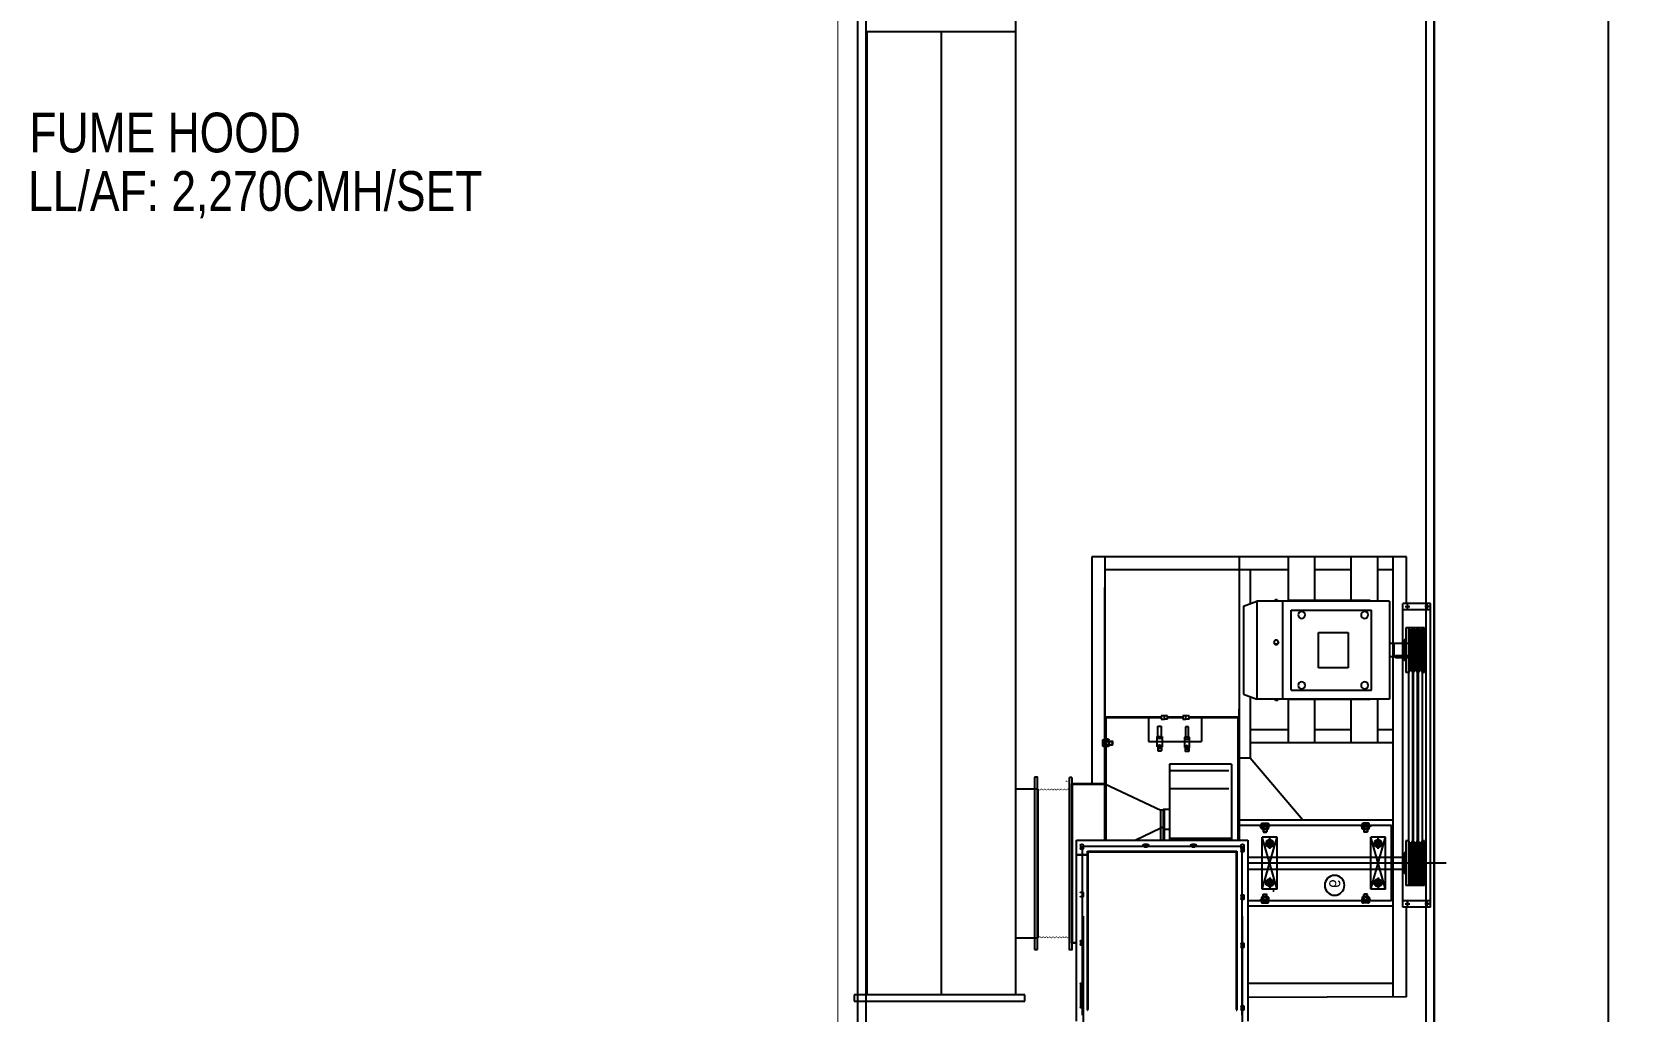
# Model space of a CAD drawing. Header units: millimetres. Extents: x -22441 to 51020, y -26401 to 84849.
# Drawn here: x 37953 to 45957, y 42074 to 47001 of the extents above; entities that cross this region are included whole.
import ezdxf

# ---------------------------------------------------------------- set-up
doc = ezdxf.new("R2010")
doc.units = ezdxf.units.MM
doc.layers.get('Defpoints').update_dxf_attribs({"color": 5})
doc.layers.add('SEAS-CCL-DUCT TEXT', color=7, linetype='Continuous')
doc.styles.add('.VnBook-AntiquaH', font='')
doc.styles.get("Standard").update_dxf_attribs({"font": 'arial.ttf'})
doc.styles.get('.VnBook-AntiquaH').set_extended_font_data('.VnArial NarrowH')
doc.dimstyles.new('1-100(MC)', dxfattribs={"dimtxt": 150, "dimasz": 100, "dimexe": 70, "dimexo": 70, "dimgap": 100, "dimtad": 1, "dimdec": 0, "dimzin": 0, "dimdsep": 46, "dimtxsty": '.VnBook-AntiquaH', "dimblk": 'OPEN30', "dimcen": 0, "dimdle": 70, "dimclrd": 8, "dimclre": 8, "dimclrt": 4, "dimadec": 0, "dimazin": 0, "dimtfac": 1, "dimtdec": 0, "dimtofl": 0, "dimtmove": 0, "dimatfit": 3, "dimldrblk": 'OPEN30', "dimfxl": 1, "dimtolj": 1, "dimtzin": 0, "dimlwd": -1, "dimlwe": -1, "dimarcsym": 0})

# ---------------------------------------------------------------- blocks, each defined once
blk = doc.blocks.new('A$7E95C11161D139')
at = {"lineweight": -3, "ltscale": 20}
for p, q in [((0, 2900), (-17000, 2900)), ((-42, 2858), (-16958, 2858)), ((-14320.9, 1908.3), (-14320.9, 1905)), ((-14417.4, 1065.2), (-13550.2, 1065.2)), ((-16958, 42), (-42, 42)), ((-17000, 0), (0, 0))]:
    blk.add_line(p, q, dxfattribs=at)
at = {"lineweight": -3}
for p, q in [((-14202.1, 2881.9), (-14170.5, 2881.9)), ((-14202.1, 2881.9), (-14202.1, 2742.8)), ((-14170.5, 2881.9), (-12675.2, 2881.9)), ((-14170.5, 2881.9), (-14170.5, 2742.8)), ((-12706.8, 2881.9), (-12706.8, 2742.8)), ((-12706.8, 2881.9), (-12675.2, 2881.9)), ((-12675.2, 2881.9), (-12675.2, 2742.8)), ((-14198.2, 2866.1), (-14174.5, 2866.1)), ((-14186.3, 2877.9), (-14186.3, 2854.2)), ((-13981.4, 2852.8), (-14094, 2852.8)), ((-14094, 2852.8), (-14094, 2841.6)), ((-13981.4, 2841.6), (-14094, 2841.6)), ((-14077.1, 2831.8), (-14094, 2841.6)), ((-14094, 2841.6), (-14094, 2820)), ((-14077.1, 2829.7), (-14094, 2820)), ((-14094, 2820), (-14094, 2817.2)), ((-13981.4, 2820), (-14094, 2820)), ((-14077.1, 2807.4), (-14094, 2817.2)), ((-14094, 2817.2), (-14094, 2795.6)), ((-13981.4, 2817.2), (-14094, 2817.2)), ((-14077.1, 2805.3), (-14094, 2795.6)), ((-13981.4, 2831.8), (-14077.1, 2831.8)), ((-14077.1, 2831.8), (-14077.1, 2829.7)), ((-13981.4, 2829.7), (-14077.1, 2829.7)), ((-14077.1, 2807.4), (-14077.1, 2805.3)), ((-13981.4, 2807.4), (-14077.1, 2807.4)), ((-13981.4, 2805.3), (-14077.1, 2805.3)), ((-13868.8, 2852.8), (-13981.4, 2852.8)), ((-13868.8, 2841.6), (-13981.4, 2841.6)), ((-13885.7, 2831.8), (-13981.4, 2831.8)), ((-13885.7, 2829.7), (-13981.4, 2829.7)), ((-13868.8, 2820), (-13981.4, 2820)), ((-13868.8, 2817.2), (-13981.4, 2817.2)), ((-13885.7, 2807.4), (-13981.4, 2807.4)), ((-13885.7, 2805.3), (-13981.4, 2805.3)), ((-13885.7, 2831.8), (-13868.8, 2841.6)), ((-13885.7, 2831.8), (-13885.7, 2829.7)), ((-13885.7, 2829.7), (-13868.8, 2820)), ((-13885.7, 2807.4), (-13868.8, 2817.2)), ((-13885.7, 2807.4), (-13885.7, 2805.3)), ((-13885.7, 2805.3), (-13868.8, 2795.6)), ((-13868.8, 2852.8), (-13868.8, 2841.6)), ((-13868.8, 2841.6), (-12889.6, 2841.6)), ((-13868.8, 2820), (-13868.8, 2817.2)), ((-12889.6, 2820), (-13868.8, 2820)), ((-13868.8, 2817.2), (-12889.6, 2817.2)), ((-12909.9, 2852.8), (-13022.4, 2852.8)), ((-13022.4, 2852.8), (-13022.4, 2841.6)), ((-12909.9, 2841.6), (-13022.4, 2841.6)), ((-13005.6, 2831.8), (-13022.4, 2841.6)), ((-13005.6, 2829.7), (-13022.4, 2820)), ((-12909.9, 2820), (-13022.4, 2820)), ((-13022.4, 2820), (-13022.4, 2817.2)), ((-12909.9, 2817.2), (-13022.4, 2817.2)), ((-13005.6, 2807.4), (-13022.4, 2817.2)), ((-13005.6, 2805.3), (-13022.4, 2795.6)), ((-12909.9, 2831.8), (-13005.6, 2831.8)), ((-13005.6, 2831.8), (-13005.6, 2829.7)), ((-12909.9, 2829.7), (-13005.6, 2829.7)), ((-12909.9, 2807.4), (-13005.6, 2807.4)), ((-13005.6, 2807.4), (-13005.6, 2805.3)), ((-12909.9, 2805.3), (-13005.6, 2805.3)), ((-12949.2, 2844.5), (-12949.2, 2706.1)), ((-12937, 2844.5), (-12949.2, 2844.5)), ((-12943.1, 2852.8), (-12943.1, 2675.7)), ((-12876.7, 2852.8), (-12943.1, 2852.8)), ((-12937, 2706.1), (-12937, 2844.5)), ((-12797.3, 2852.8), (-12909.9, 2852.8)), ((-12797.3, 2841.6), (-12909.9, 2841.6)), ((-12814.2, 2831.8), (-12909.9, 2831.8)), ((-12814.2, 2829.7), (-12909.9, 2829.7)), ((-12797.3, 2820), (-12909.9, 2820)), ((-12797.3, 2817.2), (-12909.9, 2817.2)), ((-12814.2, 2807.4), (-12909.9, 2807.4)), ((-12814.2, 2805.3), (-12909.9, 2805.3)), ((-12876.7, 2852.8), (-12876.7, 2675.7)), ((-12814.2, 2831.8), (-12797.3, 2841.6)), ((-12814.2, 2831.8), (-12814.2, 2829.7)), ((-12814.2, 2829.7), (-12797.3, 2820)), ((-12814.2, 2807.4), (-12797.3, 2817.2)), ((-12814.2, 2807.4), (-12814.2, 2805.3)), ((-12814.2, 2805.3), (-12797.3, 2795.6)), ((-12797.3, 2852.8), (-12797.3, 2841.6)), ((-12797.3, 2841.6), (-12797.3, 2820)), ((-12797.3, 2820), (-12797.3, 2817.2)), ((-12797.3, 2817.2), (-12797.3, 2795.6)), ((-12702.9, 2866.1), (-12679.2, 2866.1)), ((-12691, 2877.9), (-12691, 2854.2)), ((-14653.9, 2760.7), (-14656.5, 1963.7)), ((-14653.9, 2760.7), (-14202.1, 2760.7)), ((-14202.1, 2742.8), (-14170.5, 2742.8)), ((-14198.2, 2766.5), (-14174.5, 2766.5)), ((-14186.3, 2754.7), (-14186.3, 2778.4)), ((-14170.5, 2742.8), (-12675.2, 2742.8)), ((-14094, 2795.6), (-14094, 2792.8)), ((-13981.4, 2795.6), (-14094, 2795.6)), ((-14077.1, 2783), (-14094, 2792.8)), ((-14094, 2792.8), (-14094, 2771.2)), ((-13981.4, 2792.8), (-14094, 2792.8)), ((-14077.1, 2780.9), (-14094, 2771.2)), ((-14094, 2771.2), (-14094, 2759)), ((-13981.4, 2771.2), (-14094, 2771.2)), ((-13868.8, 2759), (-14094, 2759)), ((-14077.1, 2783), (-14077.1, 2780.9)), ((-13981.4, 2783), (-14077.1, 2783)), ((-13981.4, 2780.9), (-14077.1, 2780.9)), ((-14033, 2759), (-14033, 2749.6)), ((-13929.8, 2749.6), (-14033, 2749.6)), ((-14011.8, 1963.7), (-14011.8, 2749.6)), ((-13868.8, 2795.6), (-13981.4, 2795.6)), ((-13868.8, 2792.8), (-13981.4, 2792.8)), ((-13885.7, 2783), (-13981.4, 2783)), ((-13885.7, 2780.9), (-13981.4, 2780.9)), ((-13868.8, 2771.2), (-13981.4, 2771.2)), ((-13951, 1963.7), (-13951, 2749.6)), ((-13929.8, 2759), (-13929.8, 2749.6)), ((-13885.7, 2783), (-13868.8, 2792.8)), ((-13885.7, 2783), (-13885.7, 2780.9)), ((-13885.7, 2780.9), (-13868.8, 2771.2)), ((-13868.8, 2795.6), (-13868.8, 2792.8)), ((-12889.6, 2795.6), (-13868.8, 2795.6)), ((-13868.8, 2792.8), (-12889.6, 2792.8)), ((-13868.8, 2771.2), (-13868.8, 2759)), ((-12889.6, 2771.2), (-13868.8, 2771.2)), ((-12909.9, 2795.6), (-13022.4, 2795.6)), ((-13022.4, 2795.6), (-13022.4, 2792.8)), ((-12909.9, 2792.8), (-13022.4, 2792.8)), ((-13005.6, 2783), (-13022.4, 2792.8)), ((-13005.6, 2780.9), (-13022.4, 2771.2)), ((-12909.9, 2771.2), (-13022.4, 2771.2)), ((-13022.4, 2771.2), (-13022.4, 2759)), ((-12797.3, 2759), (-13022.4, 2759)), ((-12909.9, 2783), (-13005.6, 2783)), ((-13005.6, 2783), (-13005.6, 2780.9)), ((-12909.9, 2780.9), (-13005.6, 2780.9)), ((-12961.5, 2759), (-12961.5, 2749.6)), ((-12858.3, 2749.6), (-12961.5, 2749.6)), ((-12797.3, 2795.6), (-12909.9, 2795.6)), ((-12797.3, 2792.8), (-12909.9, 2792.8)), ((-12814.2, 2783), (-12909.9, 2783)), ((-12814.2, 2780.9), (-12909.9, 2780.9)), ((-12797.3, 2771.2), (-12909.9, 2771.2)), ((-12858.3, 2759), (-12858.3, 2749.6)), ((-12814.2, 2783), (-12797.3, 2792.8)), ((-12814.2, 2783), (-12814.2, 2780.9)), ((-12814.2, 2780.9), (-12797.3, 2771.2)), ((-12797.3, 2795.6), (-12797.3, 2792.8)), ((-12797.3, 2792.8), (-12797.3, 2771.2)), ((-12797.3, 2771.2), (-12797.3, 2759)), ((-12706.8, 2742.8), (-12675.2, 2742.8)), ((-12702.9, 2766.5), (-12679.2, 2766.5)), ((-12691, 2754.7), (-12691, 2778.4)), ((-12675.2, 2760.7), (-12440, 2760.7)), ((-12440, 2760.7), (-12440, 1177.7)), ((-14653.9, 2694.3), (-12440, 2694.3)), ((-14587.5, 2694.3), (-14587.5, 1963.7)), ((-14197.3, 2694.3), (-14197.3, 1963.7)), ((-14170.5, 2686.4), (-14170.5, 1963.7)), ((-14170.5, 2686.4), (-13792.3, 2686.4)), ((-14112.5, 2656.4), (-13850.3, 2656.4)), ((-14112.5, 2581.2), (-13850.3, 2656.4)), ((-14112.5, 2656.4), (-13850.3, 2581.2)), ((-14112.5, 2656.4), (-14112.5, 2581.2)), ((-13850.3, 2656.4), (-13850.3, 2581.2)), ((-13792.3, 2686.4), (-13792.3, 1919.4)), ((-13765.5, 2694.3), (-13765.5, 1919.4)), ((-13374.9, 1974.7), (-13374.9, 2694.3)), ((-13308.5, 2616.8), (-13308.5, 2694.3)), ((-13156.7, 2675.7), (-13156.7, 2009.1)), ((-12663, 2675.7), (-13156.7, 2675.7)), ((-12949.2, 2706.1), (-12937, 2706.1)), ((-12876.7, 2697.8), (-12943.1, 2697.8)), ((-12663, 2675.7), (-12663, 2009.1)), ((-12506.4, 2694.3), (-12506.4, 2616.8)), ((-14181.9, 2569.8), (-14181.9, 2542.8)), ((-14170.5, 2574.3), (-14180.1, 2574.3)), ((-14180.1, 2565.3), (-14170.5, 2565.3)), ((-14170.5, 2538.3), (-14170.5, 2574.3)), ((-14170.5, 2565.8), (-14138.7, 2566.1)), ((-14170.5, 2563.9), (-14138.7, 2564.2)), ((-14165.8, 2569.5), (-14165.8, 2542.4)), ((-14153.4, 2574), (-14163.9, 2574)), ((-14153.4, 2565), (-14163.9, 2565)), ((-14151.5, 2569.5), (-14151.5, 2542.5)), ((-14138.7, 2566.1), (-14136.8, 2564.2)), ((-14138.7, 2566.1), (-14138.7, 2547.2)), ((-14136.8, 2564.2), (-14136.8, 2549.1)), ((-14112.5, 2581.2), (-13850.3, 2581.2)), ((-14090.6, 2636.5), (-14100.8, 2618.8)), ((-14100.8, 2618.8), (-14090.6, 2601.1)), ((-14070.2, 2636.5), (-14090.6, 2636.5)), ((-14090.6, 2601.1), (-14070.2, 2601.1)), ((-14060, 2618.8), (-14070.2, 2636.5)), ((-14070.2, 2601.1), (-14060, 2618.8)), ((-13902.8, 2618.8), (-13892.6, 2636.5)), ((-13892.6, 2601.1), (-13902.8, 2618.8)), ((-13892.6, 2636.5), (-13872.2, 2636.5)), ((-13872.2, 2601.1), (-13892.6, 2601.1)), ((-13872.2, 2636.5), (-13862, 2618.8)), ((-13862, 2618.8), (-13872.2, 2601.1)), ((-13824.1, 2566.1), (-13826, 2564.2)), ((-13826, 2564.2), (-13826, 2549.1)), ((-13792.3, 2565.8), (-13824.1, 2566.1)), ((-13824.1, 2566.1), (-13824.1, 2547.2)), ((-13792.3, 2563.9), (-13824.1, 2564.2)), ((-13811.3, 2569.5), (-13811.3, 2542.5)), ((-13809.4, 2574), (-13798.9, 2574)), ((-13809.4, 2565), (-13798.9, 2565)), ((-13797, 2569.5), (-13797, 2542.4)), ((-13792.3, 2574.3), (-13782.7, 2574.3)), ((-13792.3, 2538.3), (-13792.3, 2574.3)), ((-13782.8, 2565.3), (-13792.3, 2565.3)), ((-13780.9, 2569.8), (-13780.9, 2542.8)), ((-13374.9, 2616.8), (-13156.7, 2616.8)), ((-13158.9, 2578.3), (-13158.9, 2170.9)), ((-13156.7, 2578.3), (-13158.9, 2578.3)), ((-13111.4, 2584.6), (-12708.4, 2584.6)), ((-13111.4, 2584.6), (-12708.4, 2584.6)), ((-13111.4, 2181.6), (-13111.4, 2584.6)), ((-13111.4, 2181.6), (-13111.4, 2584.6)), ((-12708.4, 2181.6), (-12708.4, 2584.6)), ((-12708.4, 2181.6), (-12708.4, 2584.6)), ((-12663, 2616.8), (-12440, 2616.8)), ((-12663, 2578.3), (-12660.8, 2578.3)), ((-12660.8, 2578.3), (-12660.8, 2170.9)), ((-14180, 2547.3), (-14170.5, 2547.3)), ((-14180, 2538.2), (-14170.5, 2538.3)), ((-14170.5, 2548.7), (-14138.7, 2549.1)), ((-14170.5, 2546.8), (-14138.7, 2547.2)), ((-14153.4, 2547), (-14163.9, 2547)), ((-14153.4, 2537.9), (-14163.9, 2537.9)), ((-14136.8, 2549.1), (-14138.7, 2547.2)), ((-13826, 2549.1), (-13824.1, 2547.2)), ((-13792.3, 2548.7), (-13824.1, 2549.1)), ((-13792.3, 2546.8), (-13824.1, 2547.2)), ((-13809.4, 2547), (-13798.9, 2547)), ((-13809.4, 2537.9), (-13798.9, 2537.9)), ((-13782.8, 2547.3), (-13792.3, 2547.3)), ((-13782.8, 2538.2), (-13792.3, 2538.3)), ((-13374.9, 2483.9), (-13156.7, 2483.9)), ((-13308.5, 2300.2), (-13308.5, 2483.9)), ((-13156.7, 2543.1), (-13158.9, 2543.1)), ((-13156.7, 2522.7), (-13158.9, 2522.7)), ((-12663, 2543.1), (-12660.8, 2543.1)), ((-12663, 2522.7), (-12660.8, 2522.7)), ((-12660.8, 2483.9), (-12440, 2483.9)), ((-12506.4, 2483.9), (-12506.4, 2300.2)), ((-12999.1, 2467.7), (-12999.1, 2318.2)), ((-12820.7, 2467.7), (-12999.1, 2467.7)), ((-12820.7, 2467.7), (-12999.1, 2467.7)), ((-12999.1, 2467.7), (-12999.1, 2318.2)), ((-12820.7, 2318.2), (-12820.7, 2467.7)), ((-12820.7, 2318.2), (-12820.7, 2467.7)), ((-13374.9, 2300.2), (-13156.7, 2300.2)), ((-12999.1, 2318.2), (-12820.7, 2318.2)), ((-12999.1, 2318.2), (-12820.7, 2318.2)), ((-12660.8, 2300.2), (-12440, 2300.2)), ((-13765.5, 2240.4), (-13453.4, 1974.7)), ((-13374.9, 2167.4), (-13156.7, 2167.4)), ((-13308.5, 1974.7), (-13308.5, 2167.4)), ((-13156.7, 2226.5), (-13158.9, 2226.5)), ((-13156.7, 2206.1), (-13158.9, 2206.1)), ((-13156.7, 2170.9), (-13158.9, 2170.9)), ((-13111.4, 2181.6), (-12708.4, 2181.6)), ((-13111.4, 2181.6), (-12708.4, 2181.6)), ((-12663, 2226.5), (-12660.8, 2226.5)), ((-12663, 2206.1), (-12660.8, 2206.1)), ((-12663, 2170.9), (-12660.8, 2170.9)), ((-12663, 2167.4), (-12440, 2167.4)), ((-12506.4, 2167.4), (-12506.4, 1244.2)), ((-14122.7, 2095.7), (-14122.7, 2088.1)), ((-14112.5, 2111.1), (-13850.3, 2035.9)), ((-14112.5, 2035.9), (-13850.3, 2111.1)), ((-14112.5, 2111.1), (-13850.3, 2111.1)), ((-14112.5, 2111.1), (-14112.5, 2035.9)), ((-14090.6, 2091.1), (-14100.8, 2073.5)), ((-14070.2, 2091.1), (-14090.6, 2091.1)), ((-14060, 2073.5), (-14070.2, 2091.1)), ((-13902.8, 2073.5), (-13892.6, 2091.1)), ((-13892.6, 2091.1), (-13872.2, 2091.1)), ((-13872.2, 2091.1), (-13862, 2073.5)), ((-13850.3, 2111.1), (-13850.3, 2035.9)), ((-13162.8, 2110.1), (-13156.7, 2116.3)), ((-13162.8, 2110.1), (-13162.8, 2101.5)), ((-13162.8, 2110.1), (-13156.7, 2110.1)), ((-13162.8, 2101.5), (-13156.7, 2096.7)), ((-13162.8, 2101.5), (-13156.7, 2101.5)), ((-12663, 2138.3), (-13156.7, 2138.3)), ((-12656.9, 2110.1), (-12663, 2116.3)), ((-12656.9, 2110.1), (-12663, 2110.1)), ((-12656.9, 2101.5), (-12663, 2096.7)), ((-12656.9, 2101.5), (-12663, 2101.5)), ((-12656.9, 2110.1), (-12656.9, 2101.5)), ((-14181.9, 2036), (-14181.9, 2063)), ((-14180.1, 2040.5), (-14170.5, 2040.5)), ((-14170.5, 2031.5), (-14180.1, 2031.5)), ((-14180, 2067.5), (-14170.5, 2067.5)), ((-14180, 2058.5), (-14170.5, 2058.5)), ((-14170.5, 2067.5), (-14170.5, 2031.5)), ((-14170.5, 2059), (-14138.7, 2058.6)), ((-14170.5, 2057.1), (-14138.7, 2056.7)), ((-14170.5, 2041.9), (-14138.7, 2041.5)), ((-14170.5, 2040), (-14138.7, 2039.6)), ((-14165.8, 2036.3), (-14165.8, 2063.3)), ((-14153.4, 2067.8), (-14163.9, 2067.8)), ((-14153.4, 2058.8), (-14163.9, 2058.8)), ((-14153.4, 2040.8), (-14163.9, 2040.8)), ((-14153.4, 2031.8), (-14163.9, 2031.8)), ((-14151.5, 2036.3), (-14151.5, 2063.3)), ((-14136.8, 2056.7), (-14138.7, 2058.6)), ((-14138.7, 2039.6), (-14138.7, 2058.6)), ((-14138.7, 2039.6), (-14136.8, 2041.5)), ((-14136.8, 2041.5), (-14136.8, 2056.7)), ((-14112.5, 2035.9), (-13850.3, 2035.9)), ((-14100.8, 2073.5), (-14090.6, 2055.8)), ((-14090.6, 2055.8), (-14070.2, 2055.8)), ((-14070.2, 2055.8), (-14060, 2073.5)), ((-13892.6, 2055.8), (-13902.8, 2073.5)), ((-13872.2, 2055.8), (-13892.6, 2055.8)), ((-13862, 2073.5), (-13872.2, 2055.8)), ((-13826, 2056.7), (-13824.1, 2058.6)), ((-13826, 2041.5), (-13826, 2056.7)), ((-13824.1, 2039.6), (-13826, 2041.5)), ((-13792.3, 2059), (-13824.1, 2058.6)), ((-13824.1, 2039.6), (-13824.1, 2058.6)), ((-13792.3, 2057.1), (-13824.1, 2056.7)), ((-13792.3, 2041.9), (-13824.1, 2041.5)), ((-13792.3, 2040), (-13824.1, 2039.6)), ((-13811.3, 2036.3), (-13811.3, 2063.3)), ((-13809.4, 2067.8), (-13798.9, 2067.8)), ((-13809.4, 2058.8), (-13798.9, 2058.8)), ((-13809.4, 2040.8), (-13798.9, 2040.8)), ((-13809.4, 2031.8), (-13798.9, 2031.8)), ((-13797, 2036.3), (-13797, 2063.3)), ((-13782.8, 2067.5), (-13792.3, 2067.5)), ((-13792.3, 2067.5), (-13792.3, 2031.5)), ((-13782.8, 2058.5), (-13792.3, 2058.5)), ((-13782.8, 2040.5), (-13792.3, 2040.5)), ((-13792.3, 2031.5), (-13782.7, 2031.5)), ((-13780.9, 2036), (-13780.9, 2063)), ((-13131.1, 1940.7), (-13156.7, 2009.1)), ((-12663, 2009.1), (-13156.7, 2009.1)), ((-12688.7, 1940.7), (-12663, 2009.1)), ((-14248.8, 1934.5), (-16007.4, 1934.5)), ((-13865.4, 1963.7), (-14776.4, 1963.7)), ((-14703.6, 1942.6), (-14716.9, 1942.6)), ((-14703.6, 1929.4), (-14716.9, 1929.4)), ((-14388.4, 1942.6), (-14401.7, 1942.6)), ((-14388.4, 1929.4), (-14401.7, 1929.4)), ((-14145.8, 1942.6), (-14159.1, 1942.6)), ((-14145.8, 1929.4), (-14159.1, 1929.4)), ((-13905.9, 1942.6), (-13919.2, 1942.6)), ((-13905.9, 1929.4), (-13919.2, 1929.4)), ((-13893, 1942.6), (-13906.3, 1942.6)), ((-13893, 1929.4), (-13906.3, 1929.4)), ((-13865.4, 1100.2), (-13865.4, 1963.7)), ((-13143.8, 1974.7), (-13453.4, 1974.7)), ((-13453.4, 1974.7), (-13453.4, 1913.9)), ((-12688.7, 1940.7), (-13131.1, 1940.7)), ((-12874.4, 1940.7), (-12945.3, 1940.7)), ((-12506.4, 1974.7), (-12675.9, 1974.7)), ((-14721, 1908.3), (-14721, 1904.6)), ((-14721, 1904.6), (-14721, 1908.3)), ((-14721, 1904.6), (-14721, 1908.3)), ((-13920.7, 1908.3), (-14721, 1908.3)), ((-13920.7, 1908.3), (-14721, 1908.3)), ((-13920.7, 1905), (-14717.7, 1905)), ((-13924, 1158.9), (-13924, 1905)), ((-13920.7, 1155.6), (-13920.7, 1908.3)), ((-12440, 1919.4), (-13865.4, 1919.4)), ((-13865.4, 1919.4), (-13206.5, 1919.4)), ((-13865.4, 1913.9), (-13245.3, 1913.9)), ((-13248.6, 1667.5), (-13248.6, 1913.9)), ((-13245.3, 1667.5), (-13245.3, 1919.4)), ((-13899.7, 1682.9), (-13899.7, 1696.2)), ((-13886.4, 1682.9), (-13886.4, 1696.2)), ((-13369.8, 1463.8), (-13369.8, 1730.7)), ((-13248.6, 1730.7), (-13369.8, 1730.7)), ((-13419.3, 1666), (-13419.3, 1648.2)), ((-13399.3, 1666), (-13419.3, 1666)), ((-13399.3, 1648.2), (-13419.3, 1648.2)), ((-13399.3, 1669.5), (-13347.6, 1669.5)), ((-13399.3, 1644.8), (-13399.3, 1669.5)), ((-13347.6, 1644.8), (-13399.3, 1644.8)), ((-13359.7, 1656.9), (-13359.7, 1657.3)), ((-13351.9, 1665.1), (-13295.8, 1665.1)), ((-13295.8, 1649.1), (-13351.9, 1649.1)), ((-13347.6, 1669.5), (-13347.6, 1644.8)), ((-13295.8, 1665.1), (-13295.8, 1649.1)), ((-13256.5, 1667.5), (-13256.5, 1651.7)), ((-13256.5, 1667.5), (-13240.7, 1667.5)), ((-13256.5, 1635.9), (-13256.5, 1651.7)), ((-13256.5, 1651.7), (-13240.7, 1651.7)), ((-13240.7, 1635.9), (-13256.5, 1635.9)), ((-13248.6, 1558.7), (-13248.6, 1635.9)), ((-13245.3, 1558.7), (-13245.3, 1635.9)), ((-13240.7, 1667.5), (-13240.7, 1635.9)), ((-13396.3, 1527.8), (-13416.4, 1527.8)), ((-13416.4, 1510.1), (-13416.4, 1527.8)), ((-13344.6, 1531.3), (-13396.3, 1531.3)), ((-13396.3, 1531.3), (-13396.3, 1506.6)), ((-13292.8, 1527), (-13348.9, 1527)), ((-13344.6, 1506.6), (-13344.6, 1531.3)), ((-13292.8, 1511), (-13292.8, 1527)), ((-13256.5, 1558.7), (-13256.5, 1542.9)), ((-13256.5, 1558.7), (-13240.7, 1558.7)), ((-13256.5, 1542.9), (-13240.7, 1542.9)), ((-13256.5, 1527.1), (-13256.5, 1542.9)), ((-13240.7, 1527.1), (-13256.5, 1527.1)), ((-13248.6, 1244.2), (-13248.6, 1527.1)), ((-13245.3, 1244.2), (-13245.3, 1527.1)), ((-13240.7, 1558.7), (-13240.7, 1527.1)), ((-13899.7, 1443), (-13899.7, 1456.3)), ((-13886.4, 1443), (-13886.4, 1456.3)), ((-13396.3, 1510.1), (-13416.4, 1510.1)), ((-13396.3, 1506.6), (-13344.6, 1506.6)), ((-13248.6, 1463.8), (-13369.8, 1463.8)), ((-13356.7, 1519.2), (-13356.7, 1518.8)), ((-13348.9, 1511), (-13292.8, 1511)), ((-13386.3, 1282.3), (-13384.4, 1284.2)), ((-13386.3, 1244.4), (-13386.3, 1282.3)), ((-13386.3, 1282.3), (-13367.3, 1282.3)), ((-13384.4, 1284.2), (-13369.2, 1284.2)), ((-13384.4, 1244.4), (-13384.4, 1282.3)), ((-13369.2, 1284.2), (-13367.3, 1282.3)), ((-13369.2, 1244.4), (-13369.2, 1282.3)), ((-13367.3, 1244.4), (-13367.3, 1282.3)), ((-13865.4, 1249.7), (-13245.3, 1249.7)), ((-13865.4, 1244.2), (-12595.6, 1244.2)), ((-12440, 1244.2), (-13865.4, 1244.2)), ((-13585.1, 1244.2), (-13585.1, 1078.1)), ((-13582.9, 1244.2), (-13582.9, 1078.1)), ((-13394.8, 1244.4), (-13394.8, 1234.9)), ((-13358.8, 1244.2), (-13394.8, 1244.1)), ((-13394.5, 1262.1), (-13394.5, 1251.5)), ((-13390.3, 1233), (-13363.3, 1233)), ((-13390, 1263.9), (-13363, 1263.9)), ((-13390, 1249.7), (-13363, 1249.7)), ((-13385.8, 1234.9), (-13385.8, 1244.4)), ((-13385.5, 1262.1), (-13385.5, 1251.5)), ((-13367.8, 1234.9), (-13367.8, 1244.4)), ((-13367.5, 1262.1), (-13367.5, 1251.5)), ((-13358.8, 1234.9), (-13358.8, 1244.4)), ((-13358.5, 1262.1), (-13358.4, 1251.5)), ((-14248.8, 1134.5), (-16007.4, 1134.5)), ((-14721, 1155.6), (-14721, 1158.5)), ((-14721, 1155.6), (-14721, 1158.5)), ((-14721, 1158.5), (-14721, 1155.6)), ((-13920.7, 1155.6), (-14721, 1155.6)), ((-14721, 1155.6), (-13920.7, 1155.6)), ((-14717.7, 1158.9), (-13920.7, 1158.9)), ((-14590.5, 1134.6), (-14703.8, 1134.6)), ((-14590.5, 1121.3), (-14703.8, 1121.3)), ((-14375.3, 1134.6), (-14388.6, 1134.6)), ((-14375.3, 1121.3), (-14388.6, 1121.3)), ((-14132.7, 1134.6), (-14146, 1134.6)), ((-13941.9, 1155.6), (-13941.9, 1100.2)), ((-13939.7, 1155.6), (-13939.7, 1100.2)), ((-13937.3, 1155.6), (-13920.7, 1155.6)), ((-13893, 1134.6), (-13906.3, 1134.6)), ((-13893, 1121.3), (-13906.3, 1121.3)), ((-12440, 1177.7), (-13582.9, 1177.7)), ((-14776.4, 1100.2), (-13865.4, 1100.2)), ((-14384.7, 1100.2), (-14384.7, 1078.1)), ((-14384.7, 1080.5), (-13585.1, 1080.5)), ((-14384.7, 1078.1), (-13582.9, 1078.1)), ((-14382.5, 1100.2), (-14382.5, 1078.1)), ((-13570.4, 1051.6), (-13571.5, 1051.6)), ((-13570.4, 1051.6), (-13571.5, 1051.6)), ((-13567.1, 1078.1), (-13568.2, 1078.1)), ((-13567.1, 1078.1), (-13568.2, 1078.1)), ((-14416.5, 890.2), (-14416.5, 904)), ((-14357.3, 907.2), (-13608.5, 907.2)), ((-14357.3, 793.9), (-14357.3, 907.2)), ((-13608.5, 907.2), (-13608.5, 793.9)), ((-14675.1, 841.5), (-14643.5, 841.5)), ((-14675.1, -18.2), (-14675.1, 841.5)), ((-14643.5, 841.5), (-14643.5, -18.2)), ((-9799.4, 793.9), (-14643.5, 793.9)), ((-14643.5, 793.9), (-14643.5, 45.1)), ((-13608.5, 793.9), (-14357.3, 793.9)), ((-9799.4, 793.9), (-9799.4, 45.1)), ((-9799.4, 419.5), (-14643.5, 419.5)), ((-9799.4, 45.1), (-14643.5, 45.1)), ((-14643.5, -18.2), (-14675.1, -18.2))]:
    blk.add_line(p, q, dxfattribs=at)
at = {"lineweight": -3, "ltscale": 5}
for p, q in [((-13981.4, 2961.1), (-13981.4, 1963.7)), ((-14080.4, 2595.2), (-14080.4, 2642.5)), ((-13882.4, 2595.2), (-13882.4, 2642.5)), ((-14053.3, 2618.8), (-14107.5, 2618.8)), ((-13909.5, 2618.8), (-13855.3, 2618.8)), ((-14080.4, 2049.8), (-14080.4, 2097.1)), ((-13882.4, 2049.8), (-13882.4, 2097.1)), ((-14053.3, 2073.5), (-14107.5, 2073.5)), ((-13909.5, 2073.5), (-13855.3, 2073.5)), ((-13896.4, 1932.7), (-14745.4, 1932.7)), ((-13896.4, 1131.2), (-13896.4, 1932.7)), ((-14745.4, 1131.2), (-13896.4, 1131.2))]:
    blk.add_line(p, q, dxfattribs=at)
at = {"lineweight": -3, "ltscale": 0.5}
for p, q in [((-14170.5, 2581.7), (-14165.8, 2581.7)), ((-14170.5, 2581.7), (-14165.8, 2581.7)), ((-14165.8, 2581.7), (-14165.8, 2534.2)), ((-14165.8, 2581.7), (-14165.8, 2534.2)), ((-13792.3, 2581.7), (-13797, 2581.7)), ((-13797, 2581.7), (-13797, 2534.2)), ((-13792.3, 2581.7), (-13797, 2581.7)), ((-13797, 2581.7), (-13797, 2534.2)), ((-14165.8, 2534.2), (-14170.5, 2534.2)), ((-14165.8, 2534.2), (-14170.5, 2534.2)), ((-13797, 2534.2), (-13792.3, 2534.2)), ((-13797, 2534.2), (-13792.3, 2534.2)), ((-14165.8, 2071.6), (-14170.5, 2071.6)), ((-14165.8, 2071.6), (-14170.5, 2071.6)), ((-14170.5, 2024.1), (-14165.8, 2024.1)), ((-14170.5, 2024.1), (-14165.8, 2024.1)), ((-14165.8, 2024.1), (-14165.8, 2071.6)), ((-14165.8, 2024.1), (-14165.8, 2071.6)), ((-13797, 2024.1), (-13797, 2071.6)), ((-13797, 2024.1), (-13797, 2071.6)), ((-13797, 2071.6), (-13792.3, 2071.6)), ((-13797, 2071.6), (-13792.3, 2071.6)), ((-13792.3, 2024.1), (-13797, 2024.1)), ((-13792.3, 2024.1), (-13797, 2024.1)), ((-13483.3, 1880.7), (-13865.4, 1880.7)), ((-13856.9, 1880.7), (-13856.9, 1569.6)), ((-13607.8, 1867.4), (-13607.8, 1569.6)), ((-13516.5, 1867.4), (-13516.5, 1569.6)), ((-13483.3, 1880.7), (-13483.3, 1569.6)), ((-13483.3, 1569.6), (-13865.4, 1569.6)), ((-13715.7, 1541.9), (-13865.4, 1541.9)), ((-13710.2, 1536.4), (-13865.4, 1536.4)), ((-13865.4, 1396), (-13804.3, 1525.3)), ((-13865.4, 1525.3), (-13715.7, 1525.3)), ((-13815.4, 1570.7), (-13809.8, 1569.6)), ((-13809.8, 1536.4), (-13809.8, 1569.6)), ((-13804.3, 1541.9), (-13804.3, 1525.3)), ((-13802.1, 1541.9), (-13802.1, 1525)), ((-13715.7, 1541.9), (-13715.7, 1525.3)), ((-13582.9, 1244.2), (-13715.7, 1525.3)), ((-13710.2, 1536.4), (-13710.2, 1569.6))]:
    blk.add_line(p, q, dxfattribs=at)
at = {"lineweight": -3, "extrusion": (1, 3.9317e-05, 0)}
for p, q in [((-9605.5, 793.9), (-9799.4, 793.9)), ((-9799.4, 793.9), (-9799.3, 45.1))]:
    blk.add_line(p, q, dxfattribs=at)
at = {"lineweight": -3, "ltscale": 20}
for points in [[(-13550.2, 1078.1), (-14417.4, 1078.1), (-14417.4, 1065.2), (-14361.7, 1065.2)], [(-13550.2, 1078.1), (-13550.2, 1065.2)], [(-13549.3, 890.2), (-14416.5, 890.2)]]:
    blk.add_lwpolyline(points, dxfattribs=at)
at = {"lineweight": -3, "const_width": 3.08}
for points in [[(-14358.2, 1057), (-14351, 1065.2)], [(-14358.2, 1057), (-14351, 1048.7)], [(-14358.2, 1040.5), (-14351, 1048.7)], [(-14358.2, 1040.5), (-14351, 1032.2)], [(-13607.6, 1057), (-13614.8, 1065.2)], [(-13607.6, 1057), (-13614.8, 1048.7)], [(-13607.6, 1040.5), (-13614.8, 1048.7)], [(-13607.6, 1040.5), (-13614.8, 1032.2)], [(-14358.2, 1024), (-14351, 1032.2)], [(-14358.2, 1024), (-14351, 1015.7)], [(-14358.2, 1007.5), (-14351, 1015.7)], [(-14358.2, 1007.5), (-14351, 999.2)], [(-14358.2, 991), (-14351, 999.2)], [(-14358.2, 991), (-14351, 982.8)], [(-14358.2, 974.5), (-14351, 982.8)], [(-14358.2, 974.5), (-14351, 966.3)], [(-14358.2, 958), (-14351, 966.3)], [(-13607.6, 1024), (-13614.8, 1032.2)], [(-13607.6, 1024), (-13614.8, 1015.7)], [(-13607.6, 1007.5), (-13614.8, 1015.7)], [(-13607.6, 1007.5), (-13614.8, 999.2)], [(-13607.6, 991), (-13614.8, 999.2)], [(-13607.6, 991), (-13614.8, 982.8)], [(-13607.6, 974.5), (-13614.8, 982.8)], [(-13607.6, 974.5), (-13614.8, 966.3)], [(-13607.6, 958), (-13614.8, 966.3)], [(-14358.2, 958), (-14351, 949.8)], [(-14358.2, 941.5), (-14351, 949.8)], [(-14358.2, 941.5), (-14351, 933.3)], [(-14358.2, 925.1), (-14351, 933.3)], [(-14358.2, 925.1), (-14351, 916.8)], [(-14357.9, 904), (-14351, 916.8)], [(-13607.6, 958), (-13614.8, 949.8)], [(-13607.6, 941.5), (-13614.8, 949.8)], [(-13607.6, 941.5), (-13614.8, 933.3)], [(-13607.6, 925.1), (-13614.8, 933.3)], [(-13607.6, 925.1), (-13614.8, 916.8)], [(-13607.9, 904), (-13614.8, 916.8)]]:
    blk.add_lwpolyline(points, dxfattribs=at)
at = {"lineweight": -3}
for points in [[(-14416.5, 904), (-13549.3, 904), (-13549.3, 890.2)], [(-13549.3, 890.2), (-14416.5, 890.2)]]:
    blk.add_lwpolyline(points, dxfattribs=at)
for centre, radius in [((-14186.3, 2866.1), 3.95), ((-12691, 2866.1), 3.95), ((-14186.3, 2766.5), 3.95), ((-12691, 2766.5), 3.95), ((-14080.4, 2618.8), 17.9), ((-14080.4, 2618.8), 9.41), ((-13882.4, 2618.8), 17.7), ((-13882.4, 2618.8), 9.41), ((-13087, 2550.4), 17.7), ((-12732.8, 2550.4), 17.7), ((-14092.9, 2399.6), 49.8), ((-13087, 2233.8), 17.7), ((-13087, 2233.8), 17.7), ((-12732.8, 2233.8), 17.7), ((-12732.8, 2233.8), 17.7), ((-14080.4, 2073.5), 17.7), ((-14080.4, 2073.5), 9.41), ((-13882.4, 2073.5), 17.7), ((-13882.4, 2073.5), 9.41), ((-12870.5, 2105.8), 11.6), ((-13399.3, 1657.1), 8.88), ((-13396.3, 1519), 8.88)]:
    blk.add_circle(centre, radius, dxfattribs=at)
for centre, radius, start, end in [((-14175.5, 2569.8), 6.44, 135.57766, 224.46624), ((-14158.8, 2556.3), 23.1, 156.97541, 202.9074), ((-14175.5, 2569.8), 6.44, 320.28302, 321.22895), ((-14159.3, 2569.5), 6.44, 135.57766, 224.46624), ((-14142.7, 2555.9), 23.1, 156.97541, 202.9074), ((-14158, 2569.5), 6.44, 315.57766, 44.46624), ((-14174.6, 2555.9), 23.1, 337.13649, 23.06848), ((-13804.8, 2569.5), 6.44, 135.53376, 224.42234), ((-13788.2, 2555.9), 23.1, 156.93152, 202.86351), ((-13803.5, 2569.5), 6.44, 315.53376, 44.42234), ((-13820.1, 2555.9), 23.1, 337.0926, 23.02459), ((-13787.3, 2569.8), 6.44, 218.77105, 219.71698), ((-13787.3, 2569.8), 6.44, 315.53376, 44.42234), ((-13804, 2556.3), 23.1, 337.0926, 23.02459), ((-14175.5, 2542.8), 6.44, 135.57766, 224.46624), ((-14159.3, 2542.5), 6.44, 135.57766, 224.46624), ((-14158, 2542.5), 6.44, 315.57766, 44.46624), ((-13804.8, 2542.5), 6.44, 135.53376, 224.42234), ((-13803.5, 2542.5), 6.44, 315.53376, 44.42234), ((-13787.4, 2542.8), 6.44, 315.53376, 44.42234), ((-12867.4, 2105.8), 12.3, 111.59812, 249.27121), ((-14175.5, 2063), 6.44, 135.53376, 224.42234), ((-14158.8, 2049.5), 23.1, 157.0926, 203.02459), ((-14175.5, 2036), 6.44, 135.53376, 224.42234), ((-14175.5, 2036), 6.44, 38.77105, 39.71698), ((-14159.3, 2063.3), 6.44, 135.53376, 224.42234), ((-14142.7, 2049.8), 23.1, 157.0926, 203.02459), ((-14159.3, 2036.3), 6.44, 135.53376, 224.42234), ((-14158, 2063.3), 6.44, 315.53376, 44.42234), ((-14174.6, 2049.8), 23.1, 336.93152, 22.86351), ((-14158, 2036.3), 6.44, 315.53376, 44.42234), ((-13804.8, 2063.3), 6.44, 135.57766, 224.46624), ((-13788.2, 2049.8), 23.1, 157.13649, 203.06848), ((-13804.8, 2036.3), 6.44, 135.57766, 224.46624), ((-13803.5, 2063.3), 6.44, 315.57766, 44.46624), ((-13820.1, 2049.8), 23.1, 336.97541, 22.9074), ((-13803.5, 2036.3), 6.44, 315.57766, 44.46624), ((-13787.3, 2036), 6.44, 140.28302, 141.22895), ((-13787.4, 2063), 6.44, 315.57766, 44.46624), ((-13804, 2049.5), 23.1, 336.97541, 22.9074), ((-13787.3, 2036), 6.44, 315.57766, 44.46624), ((-14716.9, 1936), 6.64, 90, 270), ((-14703.6, 1936), 6.64, 270, 90), ((-14401.7, 1936), 6.64, 90, 270), ((-14388.4, 1936), 6.64, 270, 90), ((-14159.1, 1936), 6.64, 90, 270), ((-14145.8, 1936), 6.64, 270, 90), ((-13919.2, 1936), 6.64, 90, 270), ((-13906.3, 1936), 6.64, 90, 270), ((-13905.9, 1936), 6.64, 270, 90), ((-13893, 1936), 6.64, 270, 90), ((-13893, 1696.2), 6.64, 0, 180), ((-13893, 1682.9), 6.64, 180, 0), ((-13351.9, 1657.3), 7.8, 90, 180), ((-13351.9, 1656.9), 7.8, 180, 270), ((-13348.9, 1519.2), 7.8, 90, 180), ((-13893, 1456.3), 6.64, 0, 180), ((-13893, 1443), 6.64, 180, 0), ((-13348.9, 1518.8), 7.8, 180, 270), ((-13390.3, 1239.5), 6.44, 225.57766, 314.46624), ((-13390, 1257.5), 6.44, 45.57766, 134.46624), ((-13390, 1256.1), 6.44, 225.57766, 314.46624), ((-13390.3, 1244.7), 6.44, 50.28302, 51.22895), ((-13376.8, 1256.1), 23.1, 246.97541, 292.9074), ((-13376.4, 1240.8), 23.1, 67.13649, 113.06848), ((-13376.5, 1272.8), 23.1, 246.97541, 292.9074), ((-13363.3, 1239.5), 6.44, 225.57766, 314.46624), ((-13363, 1257.5), 6.44, 45.57766, 134.46624), ((-13363, 1256.1), 6.44, 225.57766, 314.46624), ((-14703.8, 1127.9), 6.64, 90, 270), ((-14590.5, 1127.9), 6.64, 270, 90), ((-14388.6, 1127.9), 6.64, 90, 270), ((-14375.3, 1127.9), 6.64, 270, 90), ((-14146, 1127.9), 6.64, 90, 270), ((-14132.7, 1127.9), 6.64, 270, 90), ((-13906.3, 1127.9), 6.64, 90, 270), ((-13893, 1127.9), 6.64, 270, 90)]:
    blk.add_arc(centre, radius, start, end, dxfattribs=at)
blk.add_ellipse((-13570.4, 1053), major_axis=(-2.21, 0), ratio=0.667125, start_param=1.570796, end_param=3.141593, dxfattribs=at)
blk.add_ellipse((-13570.4, 1053), major_axis=(-2.21, 0), ratio=0.667125, start_param=1.570796, end_param=3.141593, dxfattribs=at)
blk.add_text('6', height=55.3, dxfattribs=at).set_placement((-14106.1, 2372.7))
blk = doc.blocks.new('_Open30')
at = {"color": 0, "linetype": 'ByBlock', "lineweight": -2}
for p, q in [((-1, 0.267949), (0, 0)), ((0, 0), (-1, -0.267949)), ((0, 0), (-1, 0))]:
    blk.add_line(p, q, dxfattribs=at)
blk = doc.blocks.new('*D3542')
at = {"layer": 'Defpoints', "color": 8}
for p, q in [((45080, 56800), (45956.5, 56800)), ((45886.5, 56700), (45886.5, 39900)), ((45080, 39800), (45956.5, 39800))]:
    blk.add_line(p, q, dxfattribs=at)
at = {"layer": 'Defpoints', "color": 0}
for p in [(45010, 56800), (45010, 39800), (45886.5, 39800)]:
    blk.add_point(p, dxfattribs=at)
at = {"layer": 'Defpoints', "color": 8, "xscale": 100, "yscale": 100, "zscale": 100}
for p, rotation in [((45886.5, 56800), 90), ((45886.5, 39800), 270)]:
    blk.add_blockref('_Open30', p, dxfattribs=dict(at, rotation=rotation))
at = {"layer": 'Defpoints', "color": 4, "insert": (45710, 48300), "char_height": 150, "attachment_point": 5, "rotation": 90, "style": '.VnBook-AntiquaH'}
blk.add_mtext('\\A1;17000', dxfattribs=at)

msp = doc.modelspace()

# ---------------------------------------------------------------- block references
at = {"xscale": -1, "rotation": 269.9999999999998}
msp.add_blockref('A$7E95C11161D139', (42109.6, 56800), dxfattribs=at)

# ---------------------------------------------------------------- texts
at = {"color": 0, "lineweight": 18, "width": 0.8}
for s, p in [('FUME HOOD', (37941.4, 46394.1)), ('LL/AF: 2,270CMH/SET', (37935, 46099.7))]:
    msp.add_text(s, height=200, dxfattribs=at).set_placement(p)

# ---------------------------------------------------------------- next in the draw order: linework, layer by layer
at = {"color": 1, "const_width": 5}
msp.add_lwpolyline([(42010, 56800), (45010, 56800), (45010, 39800), (42010, 39800)], close=True, dxfattribs=at)
at = {"layer": 'SEAS-CCL-DUCT TEXT'}
msp.add_xline((45010, 64109.7), (0, 1), dxfattribs=at)

# ---------------------------------------------------------------- next in the draw order: dimensions: what is measured, and where the dimension line sits
at = {"layer": 'Defpoints'}
dim = msp.add_linear_dim(base=(45886.5, 39800), p1=(45010, 56800), p2=(45010, 39800), angle=90, dimstyle='1-100(MC)', dxfattribs=at)
dim.commit()
dim.dimension.update_dxf_attribs({"geometry": '*D3542', "text_midpoint": (45710, 48300)})

doc.saveas('drawing.dxf')
